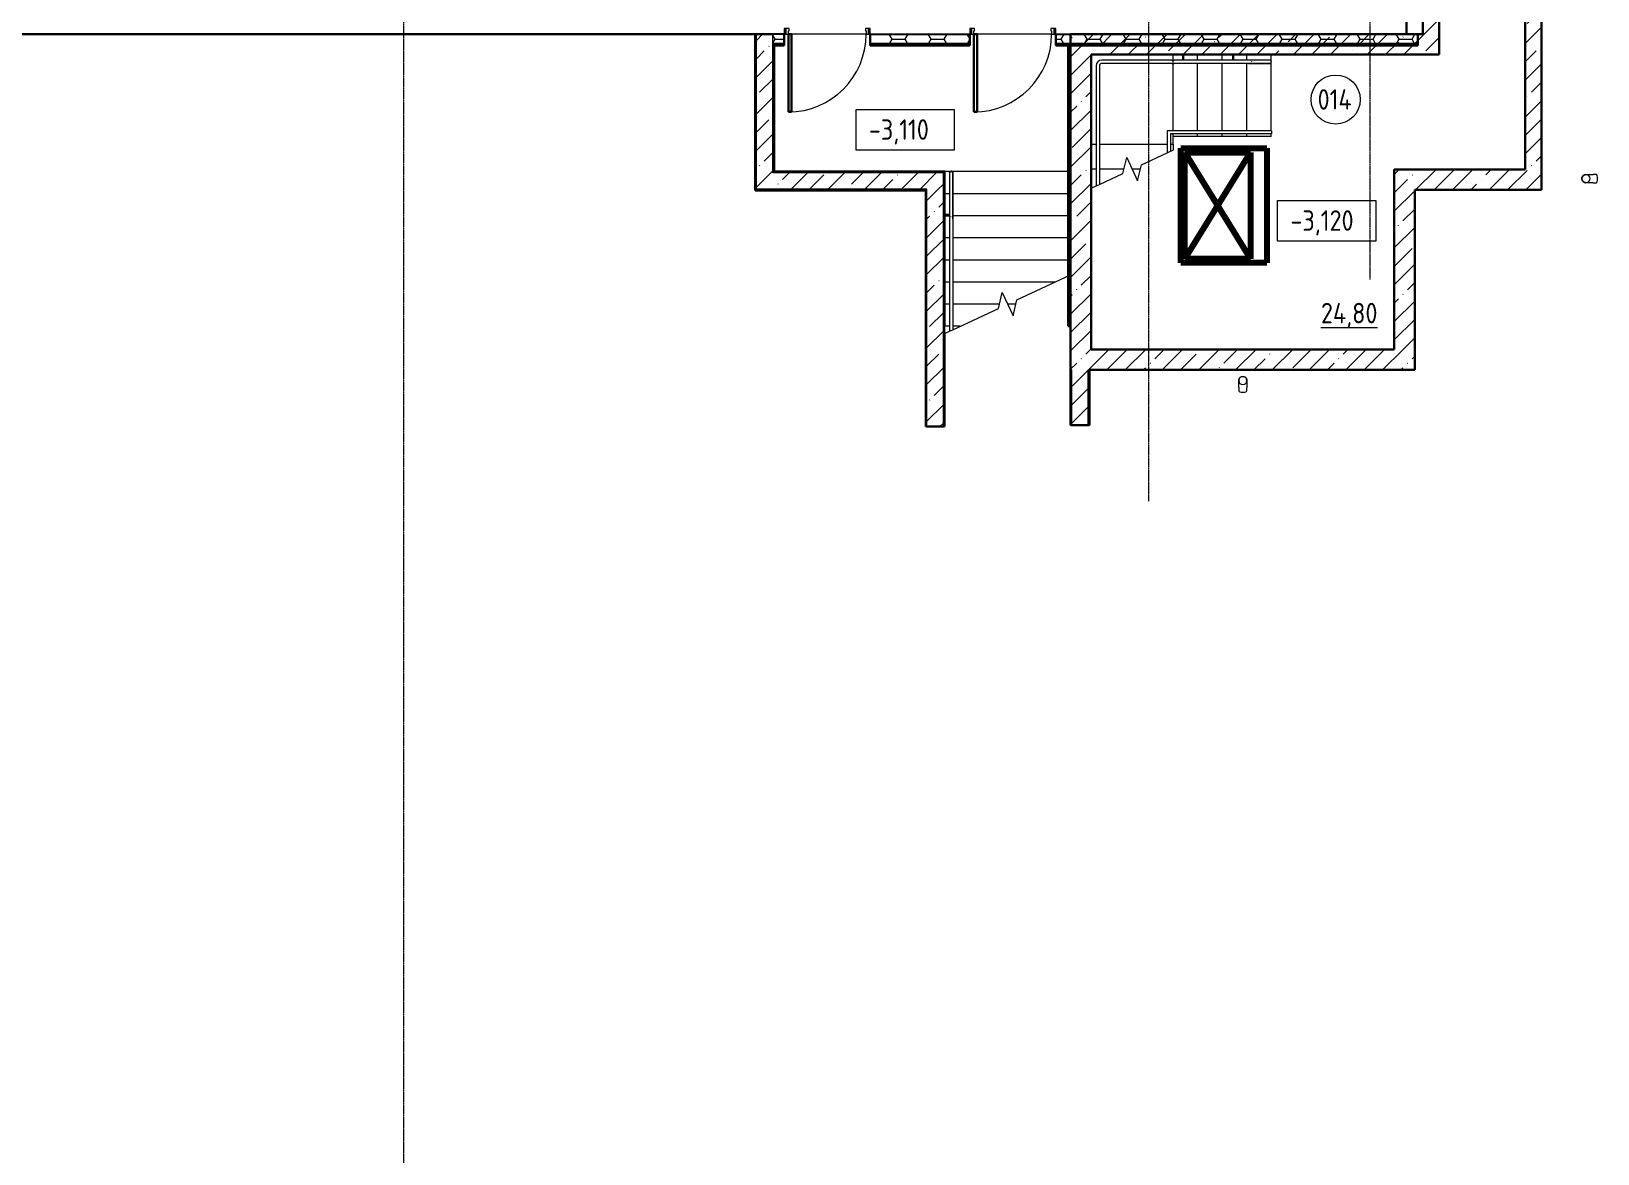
# Model space of a CAD drawing. Header units: millimetres. Extents: x -695119 to 412940, y -249585 to 622758.
# Drawn here: x -297685 to -278554, y 532895 to 546611 of the extents above; entities that cross this region are included whole.
import ezdxf

# ---------------------------------------------------------------- set-up
doc = ezdxf.new("R2010")
doc.units = ezdxf.units.MM
doc.linetypes.add('ADSK_Линия сетки', pattern=[25, 20, -2.5, 0, -2.5])
for name, color, linetype, lineweight in [('Балясины', 7, 'Continuous', 9), ('Двери', 8, 'Continuous', 9), ('Каркас_Импост', 8, 'Continuous', 9), ('Лестницы', 8, 'Continuous', 9), ('Линии', 7, 'Continuous', 9), ('Марки помещений', 8, 'Continuous', 20), ('Монтажный зазор', 8, 'Continuous', 9), ('Обобщенные модели', 8, 'Continuous', 18), ('Ограждение', 8, 'Continuous', 9), ('Оси', 252, 'Continuous', 9), ('Панель', 252, 'Continuous', 30), ('Перекрытия', 7, 'Continuous', 18), ('Поручни', 8, 'Continuous', 9), ('Стены разрез', 7, 'Continuous', 30), ('Стены штриховка', 7, 'Continuous', 9), ('Текстовые примечания', 7, 'Continuous', 9), ('Утолщенные линии', 7, 'Continuous', 80)]:
    doc.layers.add(name, color=color, linetype=linetype, lineweight=lineweight)
doc.layers.add('Стены', color=194, linetype='Continuous')
doc.styles.add('GOST Common_2', font='', dxfattribs={"width": 0.9, "height": 250})
doc.styles.get('GOST Common_2').set_extended_font_data('GOST type B')
pattern_1 = [(45, (-308602.84, 531665.36), (-224.5064, 224.5064), []), (45, (-308378.34, 531665.36), (-224.5064, 224.5064), [396.875, -79.375, 3.353, -76.022])]
pattern_2 = [(45, (-308602.84, 531665.36), (-235.7317, 235.7317), []), (45, (-308445.7, 531665.36), (-235.7317, 235.7317), [])]
pattern_3 = [(0, (-308602.84, 531665.36), (406.4, 101.6), [33.528, -271.272, 33.528, -271.272, -1625.6]), (0, (-308602.84, 531665.36), (406.4, 101.6), [-609.6, 33.528, -576.072, 33.528, -271.272, -711.2]), (0, (-308602.84, 531665.36), (406.4, 101.6), [-1524, 33.528, -169.672, 33.528, -474.472]), (120, (-308450.44, 531716.16), (-291.18818, 301.15272), [33.528, -271.272, 33.528, -271.272, -1625.6]), (120, (-308450.44, 531716.16), (-291.18818, 301.15272), [-609.6, 33.528, -576.072, 33.528, -271.272, -711.2]), (120, (-308450.44, 531716.16), (-291.18818, 301.15272), [-1524, 33.528, -169.672, 33.528, -474.472]), (240, (-308399.64, 531919.36), (-115.21182, -402.75272), [33.528, -271.272, 33.528, -271.272, -1625.6]), (240, (-308399.64, 531919.36), (-115.21182, -402.75272), [-609.6, 33.528, -576.072, 33.528, -271.272, -711.2]), (240, (-308399.64, 531919.36), (-115.21182, -402.75272), [-1524, 33.528, -169.672, 33.528, -474.472])]

# ---------------------------------------------------------------- blocks, each defined once
blk = doc.blocks.new('AC_Дверь_Однопольная_Стальная - Ш_1050х2200h _ Подвал_ Л-1450125-План подвала смеж')
at = {"layer": 'Каркас_Импост'}
for p, q in [((-475, 225), (-505, 225)), ((-505, 225), (-505, 155)), ((-475, 185), (-475, 225)), ((505, 225), (475, 225)), ((475, 225), (475, 185)), ((505, 155), (505, 225)), ((-505, 155), (-465, 155)), ((-465, 185), (-475, 185)), ((-465, 155), (-465, 185)), ((475, 185), (465, 185)), ((465, 185), (465, 155)), ((465, 155), (505, 155))]:
    blk.add_line(p, q, dxfattribs=at)
at = {"layer": 'Монтажный зазор'}
for p, q in [((-505, 225), (-525, 225)), ((-525, 225), (-525, 155)), ((-505, 155), (-505, 225)), ((525, 225), (505, 225)), ((505, 225), (505, 155)), ((525, 155), (525, 225)), ((-525, 155), (-505, 155)), ((505, 155), (525, 155))]:
    blk.add_line(p, q, dxfattribs=at)
at = {"layer": 'Панель'}
for p, q in [((475, 1175), (435, 1175)), ((435, 1175), (435, 225)), ((475, 225), (475, 1175)), ((435, 225), (475, 225))]:
    blk.add_line(p, q, dxfattribs=at)
at = {"layer": 'Панель', "lineweight": 9}
blk.add_arc((475, 225), 950, 90, 180, dxfattribs=at)
blk = doc.blocks.new('Ограждение - Ограждение-3880940-План подвала смеж')
at = {"layer": 'Поручни'}
for p, q in [((24792, 13731), (24792, 13558)), ((24862, 13731), (24792, 13731)), ((24832, 13691), (24832, 13558)), ((24862, 13691), (24832, 13691)), ((26063, 13731), (24862, 13731)), ((26063, 13691), (24862, 13691)), ((26063, 13731), (26063, 13691)), ((24792, 13558), (24792, 13461)), ((24792, 13461), (24832, 13479)), ((24792, 13461), (24832, 13479)), ((24832, 13558), (24832, 13479))]:
    blk.add_line(p, q, dxfattribs=at)
blk = doc.blocks.new('Тип перил - Перила_Внутренний_-3880958-План подвала смеж')
at = {"layer": 'Ограждение'}
for p, q in [((26062, 14593), (25784, 14593)), ((25784, 14553), (26062, 14553)), ((25825, 14571), (25825, 14575))]:
    blk.add_line(p, q, dxfattribs=at)
at = {"layer": 'Ограждение', "flags": 128}
blk.add_lwpolyline([(26062, 14575), (26062, 14573), (26062, 14571)], dxfattribs=at)
blk = doc.blocks.new('Тип перил - Перила_Внутренний_-V17-План подвала смеж')
at = {"layer": 'Ограждение'}
for p, q in [((24849, 14593), (23993, 14593)), ((24849, 14553), (23993, 14553)), ((24849, 14593), (24874, 14593)), ((24849, 14553), (24874, 14553)), ((26062, 14593), (24874, 14593)), ((26062, 14553), (24874, 14553)), ((26062, 14553), (26062, 14593)), ((23923, 14523), (23923, 13873)), ((23963, 14523), (23963, 13873)), ((23923, 13873), (23923, 13849)), ((23923, 13849), (23923, 13055)), ((23963, 13873), (23963, 13849)), ((23963, 13849), (23963, 13074)), ((23923, 13055), (23963, 13074))]:
    blk.add_line(p, q, dxfattribs=at)
for radius in [70, 30]:
    blk.add_arc((23993, 14523), radius, 90, 180, dxfattribs=at)
blk = doc.blocks.new('Тип перил - Перила_Внутренний_-3880969-План подвала смеж')
at = {"layer": 'Ограждение'}
for p, q in [((24849, 14593), (24874, 14593)), ((24849, 14553), (24874, 14553)), ((23923, 13873), (23923, 13849)), ((23963, 13873), (23963, 13849))]:
    blk.add_line(p, q, dxfattribs=at)
blk = doc.blocks.new('ADSK_Ограждение_Опоры_Г_образная - D15 высота60 консоль80-V8-План подвала смеж')
at = {"layer": 'Ограждение'}
for p, q in [((-7.5, 80), (-7.5, 20)), ((0, 80), (-7.5, 80)), ((7.5, 80), (0, 80)), ((7.5, 20), (7.5, 80))]:
    blk.add_line(p, q, dxfattribs=at)
blk = doc.blocks.new('Тип перил - Перила_Внутренний_-3887067-План подвала смеж')
at = {"layer": 'Ограждение'}
for p, q in [((22132, 13230), (22132, 12648)), ((22172, 12648), (22172, 13230)), ((22154, 12680), (22150, 12680))]:
    blk.add_line(p, q, dxfattribs=at)
at = {"layer": 'Ограждение', "flags": 128}
blk.add_lwpolyline([(22150, 13230), (22152, 13230), (22154, 13230)], dxfattribs=at)
blk = doc.blocks.new('Тип перил - D40-V18-План подвала смеж')
at = {"layer": 'Ограждение', "flags": 128}
for points in [[(22132, 13220), (22132, 13222), (22132, 13223), (22133, 13224), (22133, 13225), (22134, 13226), (22134, 13227), (22135, 13228), (22135, 13229), (22136, 13230), (22136, 13231), (22137, 13231), (22138, 13232), (22138, 13232), (22139, 13233), (22140, 13234), (22140, 13234), (22141, 13234), (22141, 13235), (22142, 13235), (22143, 13235), (22143, 13236), (22144, 13236), (22144, 13236), (22145, 13236), (22145, 13237), (22146, 13237), (22147, 13237), (22147, 13237), (22148, 13237), (22148, 13237), (22149, 13237), (22149, 13238), (22150, 13238), (22150, 13238), (22151, 13238), (22151, 13238), (22152, 13238), (22152, 13238)], [(22172, 13220), (22171, 13222), (22171, 13223), (22171, 13224), (22170, 13225), (22170, 13226), (22169, 13227), (22169, 13228), (22168, 13229), (22168, 13230), (22167, 13231), (22167, 13231), (22166, 13232), (22165, 13232), (22165, 13233), (22164, 13234), (22163, 13234), (22163, 13234), (22162, 13235), (22162, 13235), (22161, 13235), (22160, 13236), (22160, 13236), (22159, 13236), (22159, 13236), (22158, 13237), (22158, 13237), (22157, 13237), (22157, 13237), (22156, 13237), (22155, 13237), (22155, 13237), (22154, 13238), (22154, 13238), (22153, 13238), (22153, 13238), (22152, 13238), (22152, 13238), (22152, 13238)]]:
    blk.add_lwpolyline(points, dxfattribs=at)
blk = doc.blocks.new('Тип перил - Перила_Внутренний_-V19-План подвала смеж')
at = {"layer": 'Ограждение'}
for p, q in [((22172, 13230), (22132, 13230)), ((22132, 13230), (22132, 11279)), ((22172, 13230), (22172, 11298)), ((22132, 11279), (22172, 11298))]:
    blk.add_line(p, q, dxfattribs=at)
blk = doc.blocks.new('ADSK_Ограждение_Опоры_Г_образная - D15 высота60 консоль80-16089-План подвала смеж')
at = {"layer": 'Ограждение'}
for p, q in [((-7.5, 80), (-7.5, 20)), ((7.5, 20), (7.5, 80))]:
    blk.add_line(p, q, dxfattribs=at)
blk = doc.blocks.new('Поворот - Тип-1236195-План подвала смеж')
at = {"layer": 'Обобщенные модели'}
for p, q in [((127, 50), (86, 50)), ((86, -50), (127, -50))]:
    blk.add_line(p, q, dxfattribs=at)
at = {"layer": 'Обобщенные модели', "flags": 128}
for points in [[(-50, 0), (-50, 2), (-50, 4), (-50, 6), (-49, 8), (-49, 10), (-49, 12), (-48, 14), (-47, 16), (-47, 18), (-46, 19), (-45, 21), (-44, 23), (-43, 25), (-42, 27), (-41, 28), (-40, 30), (-39, 31), (-38, 33), (-36, 34), (-35, 36), (-33, 37), (-32, 39), (-30, 40), (-29, 41), (-27, 42), (-25, 43), (-24, 44), (-22, 45), (-20, 46), (-18, 47), (-16, 47), (-14, 48), (-12, 48), (-10, 49), (-8, 49), (-7, 50), (-5, 50), (-3, 50), (-1, 50), (0, 50)], [(0, -50), (-2, -50), (-4, -50), (-6, -50), (-8, -49), (-10, -49), (-12, -49), (-14, -48), (-16, -47), (-18, -47), (-19, -46), (-21, -45), (-23, -44), (-25, -43), (-27, -42), (-28, -41), (-30, -40), (-31, -39), (-33, -38), (-34, -36), (-36, -35), (-37, -33), (-39, -32), (-40, -30), (-41, -29), (-42, -27), (-43, -25), (-44, -24), (-45, -22), (-46, -20), (-47, -18), (-47, -16), (-48, -14), (-48, -12), (-49, -10), (-49, -8), (-50, -7), (-50, -5), (-50, -3), (-50, -1), (-50, 0)], [(0, 50), (0, 50), (0, 50), (1, 50), (2, 50), (2, 50), (4, 50), (5, 50), (6, 50), (8, 50), (10, 50), (12, 50), (14, 50), (17, 50), (19, 50), (22, 50), (25, 50), (28, 50), (31, 50), (34, 50), (38, 50), (42, 50), (45, 50), (49, 50), (53, 50), (57, 50), (62, 50), (66, 50), (71, 50), (75, 50), (80, 50), (84, 50), (86, 50)], [(86, -50), (82, -50), (77, -50), (72, -50), (68, -50), (64, -50), (59, -50), (55, -50), (51, -50), (47, -50), (43, -50), (39, -50), (36, -50), (32, -50), (29, -50), (26, -50), (23, -50), (20, -50), (18, -50), (15, -50), (13, -50), (11, -50), (9, -50), (7, -50), (5, -50), (4, -50), (3, -50), (2, -50), (1, -50), (1, -50), (0, -50), (0, -50), (0, -50)]]:
    blk.add_lwpolyline(points, dxfattribs=at)
at = {"layer": 'Обобщенные модели'}
for start, end in [(0, 180), (180, 360)]:
    blk.add_arc((0, 0), 50, start, end, dxfattribs=at)
for start_param, end_param in [(4.712389, 6.283185), (3.141593, 4.712389)]:
    blk.add_ellipse((127, 0), major_axis=(0, 50), ratio=0.309017, start_param=start_param, end_param=end_param, dxfattribs=at)
blk = doc.blocks.new('ADSK_Марка_Помещение_ОдноЗначение1 - Номер 2-461912-План подвала смеж')
at = {"layer": 'Марки помещений'}
blk.add_circle((0, 0), 3, dxfattribs=at)

msp = doc.modelspace()

# ---------------------------------------------------------------- hatches: boundary and pattern name
at = {"layer": 'Стены разрез', "lineweight": 9}
h = msp.add_hatch(dxfattribs=at)
h.set_pattern_fill('FP_1', color=256, style=0, pattern_type=2)
h.set_pattern_definition(pattern_1)
h.paths.add_polyline_path([(-279238.82, 544922.625), (-279238.82, 554861.949), (-279438.82, 554861.949), (-279438.82, 544922.625)])
h = msp.add_hatch(dxfattribs=at)
h.set_pattern_fill('FP_1', color=256, style=0, pattern_type=2)
h.set_pattern_definition(pattern_1)
h.paths.add_polyline_path([(-280688.82, 546325.625), (-280488.82, 546325.625), (-280488.82, 552600.625), (-280688.82, 552600.625), (-280688.82, 546575.625)])
h = msp.add_hatch(dxfattribs=at)
h.set_pattern_fill('FP_2', color=256, style=0, pattern_type=2)
h.set_pattern_definition(pattern_2)
h.paths.add_polyline_path([(-288843.82, 544680.625), (-288828.82, 544680.625), (-288828.82, 546575.625), (-288843.82, 546575.625), (-288843.82, 544895.625)])
h = msp.add_hatch(dxfattribs=at)
h.set_pattern_fill('FP_1', color=256, style=0, pattern_type=2)
h.set_pattern_definition(pattern_1)
h.paths.add_polyline_path([(-288628.82, 544880.625), (-288628.82, 546575.625), (-288828.82, 546575.625), (-288828.82, 544880.625)])
h = msp.add_hatch(dxfattribs=at)
h.set_pattern_fill('FP_4', color=256, style=0, pattern_type=2)
h.set_pattern_definition([(0, (-308602.84, 531665.36), (238.125, 137.482), [158.75, -317.5]), (120, (-308602.84, 531665.36), (-238.1254, 137.4813), [158.75, -317.5]), (60, (-308602.84, 531665.36), (-0.0004, 274.9633), [0, -317.5, 158.75, 0])])
h.paths.add_polyline_path([(-285173.823, 546465.625), (-280748.82, 546465.625), (-280748.82, 546575.625), (-285173.823, 546575.625)])
h.paths.add_polyline_path([(-288613.82, 546465.625), (-288488.82, 546465.625), (-288488.82, 546575.625), (-288628.82, 546575.625), (-288628.82, 546465.625)])
h.paths.add_polyline_path([(-286230.045, 546465.625), (-286223.823, 546465.625), (-286223.823, 546575.625), (-287438.82, 546575.625), (-287438.82, 546465.625)])
h = msp.add_hatch(dxfattribs=at)
h.set_pattern_fill('FP_1', color=256, style=0, pattern_type=2)
h.set_pattern_definition(pattern_1)
h.paths.add_polyline_path([(-284976.061, 542473.625), (-284741.061, 542473.625), (-284741.061, 546575.625), (-284991.061, 546575.625), (-284991.061, 542473.625)])
h = msp.add_hatch(dxfattribs=at)
h.set_pattern_fill('FP_1', color=256, style=0, pattern_type=2)
h.set_pattern_definition(pattern_1)
h.paths.add_polyline_path([(-280688.82, 546325.625), (-280688.82, 546575.625), (-284741.061, 546575.625), (-284741.061, 546325.625), (-280881.707, 546325.625)])
h = msp.add_hatch(dxfattribs=at)
h.set_pattern_fill('FP_5', color=256, style=0, pattern_type=2)
h.set_pattern_definition(pattern_3)
h.paths.add_polyline_path([(-285173.823, 546450.625), (-280748.82, 546450.625), (-280748.82, 546465.625), (-285173.823, 546465.625)])
h.paths.add_polyline_path([(-288628.82, 546450.625), (-288488.82, 546450.625), (-288488.82, 546465.625), (-288628.82, 546465.625)])
h.paths.add_polyline_path([(-287438.82, 546450.625), (-286223.823, 546450.625), (-286223.823, 546465.625), (-287438.82, 546465.625)])
h = msp.add_hatch(dxfattribs=at)
h.set_pattern_fill('FP_2', color=256, style=0, pattern_type=2)
h.set_pattern_definition(pattern_2)
h.paths.add_polyline_path([(-288628.82, 546435.625), (-288488.82, 546435.625), (-288488.82, 546450.625), (-288628.82, 546450.625)])
h.paths.add_polyline_path([(-280881.707, 546435.625), (-280748.82, 546435.625), (-280748.82, 546450.625), (-285173.823, 546450.625), (-285173.823, 546435.625), (-281773.096, 546435.625)])
h.paths.add_polyline_path([(-286230.045, 546435.625), (-286223.823, 546435.625), (-286223.823, 546450.625), (-287438.82, 546450.625), (-287438.82, 546435.625)])
h = msp.add_hatch(dxfattribs=at)
h.set_pattern_fill('FP_2', color=256, style=0, pattern_type=2)
h.set_pattern_definition(pattern_2)
h.paths.add_polyline_path([(-288628.82, 544895.625), (-288613.82, 544895.625), (-288613.82, 546435.625), (-288628.82, 546435.625)])
h = msp.add_hatch(dxfattribs=at)
h.set_pattern_fill('FP_2', color=256, style=0, pattern_type=2)
h.set_pattern_definition(pattern_2)
h.paths.add_polyline_path([(-285021.061, 543005.625), (-285001.061, 543005.625), (-285001.061, 546435.625), (-285021.061, 546435.625), (-285021.061, 544553.701)])
h = msp.add_hatch(dxfattribs=at)
h.set_pattern_fill('FP_5', color=256, style=0, pattern_type=2)
h.set_pattern_definition(pattern_3)
h.paths.add_polyline_path([(-284991.061, 543005.625), (-284991.061, 546435.625), (-285001.061, 546435.625), (-285001.061, 543005.625)])
h = msp.add_hatch(dxfattribs=at)
h.set_pattern_fill('FP_1', color=256, style=0, pattern_type=2)
h.set_pattern_definition(pattern_1)
h.paths.add_polyline_path([(-287121.435, 544680.625), (-286546.061, 544680.625), (-286546.061, 544880.625), (-288828.82, 544880.625), (-288828.82, 544680.625), (-288012.825, 544680.625)])
h = msp.add_hatch(dxfattribs=at)
h.set_pattern_fill('FP_2', color=256, style=0, pattern_type=2)
h.set_pattern_definition(pattern_2)
h.paths.add_polyline_path([(-286546.061, 544880.625), (-286531.061, 544880.625), (-286531.061, 544895.625), (-288628.82, 544895.625), (-288628.82, 544880.625), (-286675.74, 544880.625)])
h = msp.add_hatch(dxfattribs=at)
h.set_pattern_fill('FP_2', color=256, style=0, pattern_type=2)
h.set_pattern_definition(pattern_2)
h.paths.add_polyline_path([(-286546.061, 541780.625), (-286531.061, 541780.625), (-286531.061, 544880.625), (-286546.061, 544880.625), (-286546.061, 542059.718)])
h = msp.add_hatch(dxfattribs=at)
h.set_pattern_fill('FP_1', color=256, style=0, pattern_type=2)
h.set_pattern_definition(pattern_1)
h.paths.add_polyline_path([(-280788.82, 542723.625), (-280788.82, 544922.625), (-281038.82, 544922.625), (-281038.82, 542723.625)])
h = msp.add_hatch(dxfattribs=at)
h.set_pattern_fill('FP_1', color=256, style=0, pattern_type=2)
h.set_pattern_definition(pattern_1)
h.paths.add_polyline_path([(-279238.82, 544672.625), (-279238.82, 544922.625), (-280788.82, 544922.625), (-280788.82, 544672.625)])
h = msp.add_hatch(dxfattribs=at)
h.set_pattern_fill('FP_2', color=256, style=0, pattern_type=2)
h.set_pattern_definition(pattern_2)
h.paths.add_polyline_path([(-286746.061, 544665.625), (-286746.061, 544680.625), (-288843.82, 544680.625), (-288843.82, 544665.625), (-286761.061, 544665.625)])
h = msp.add_hatch(dxfattribs=at)
h.set_pattern_fill('FP_2', color=256, style=0, pattern_type=2)
h.set_pattern_definition(pattern_2)
h.paths.add_polyline_path([(-286746.061, 541780.625), (-286746.061, 544665.625), (-286761.061, 544665.625), (-286761.061, 541780.625)])
h = msp.add_hatch(dxfattribs=at)
h.set_pattern_fill('FP_1', color=256, style=0, pattern_type=2)
h.set_pattern_definition(pattern_1)
h.paths.add_polyline_path([(-286546.061, 541780.625), (-286546.061, 544680.625), (-286746.061, 544680.625), (-286746.061, 541780.625)])
h = msp.add_hatch(dxfattribs=at)
h.set_pattern_fill('FP_1', color=256, style=0, pattern_type=2)
h.set_pattern_definition(pattern_1)
h.paths.add_polyline_path([(-280788.82, 542473.625), (-280788.82, 542723.625), (-284741.061, 542723.625), (-284741.061, 542473.625), (-282664.486, 542473.625)])
h = msp.add_hatch(dxfattribs=at)
h.set_pattern_fill('FP_2', color=256, style=0, pattern_type=2)
h.set_pattern_definition(pattern_2)
h.paths.add_polyline_path([(-284976.061, 541795.625), (-284976.061, 542473.625), (-284991.061, 542473.625), (-284991.061, 541795.625)])
h = msp.add_hatch(dxfattribs=at)
h.set_pattern_fill('FP_1', color=256, style=0, pattern_type=2)
h.set_pattern_definition(pattern_1)
h.paths.add_polyline_path([(-284976.061, 541795.625), (-284776.061, 541795.625), (-284776.061, 542473.625), (-284976.061, 542473.625), (-284976.061, 542059.718)])
h = msp.add_hatch(dxfattribs=at)
h.set_pattern_fill('FP_2', color=256, style=0, pattern_type=2)
h.set_pattern_definition(pattern_2)
h.paths.add_polyline_path([(-284776.061, 541795.625), (-284761.061, 541795.625), (-284761.061, 542473.625), (-284776.061, 542473.625), (-284776.061, 542059.718)])

# ---------------------------------------------------------------- linework, layer by layer
at = {"layer": 'Лестницы'}
for p, q in [((-284740.58, 546325.625), (-284740.58, 545225.625)), ((-283740.58, 545396.025), (-283740.58, 546325.625)), ((-283740.58, 545396.025), (-283740.58, 546325.625)), ((-283440.58, 546258.625), (-283440.58, 546325.625)), ((-283440.58, 546258.625), (-283440.58, 546325.625)), ((-283440.58, 545396.025), (-283440.58, 546218.625)), ((-283440.58, 545396.025), (-283440.58, 546218.625)), ((-283140.58, 546258.625), (-283140.58, 546325.625)), ((-283140.58, 546258.625), (-283140.58, 546325.625)), ((-283140.58, 545396.025), (-283140.58, 546218.625)), ((-283140.58, 545396.025), (-283140.58, 546218.625)), ((-282840.58, 546258.625), (-282840.58, 546325.625)), ((-282840.58, 546258.625), (-282840.58, 546325.625)), ((-282840.58, 545396.025), (-282840.58, 546218.625)), ((-282840.58, 545396.025), (-282840.58, 546218.625)), ((-282540.58, 546258.625), (-282540.58, 546325.625)), ((-282540.58, 546258.625), (-282540.58, 546325.625)), ((-282540.58, 545396.025), (-282540.58, 546218.625)), ((-282540.58, 545396.025), (-282540.58, 546218.625)), ((-283740.58, 545325.625), (-283740.58, 545356.025)), ((-283740.58, 545325.625), (-283740.58, 545356.025)), ((-283740.58, 545225.625), (-283740.58, 545325.625)), ((-283440.58, 545325.625), (-283740.58, 545325.625)), ((-283440.58, 545325.625), (-283440.58, 545356.025)), ((-283440.58, 545325.625), (-283440.58, 545356.025)), ((-283140.58, 545325.625), (-283440.58, 545325.625)), ((-283140.58, 545325.625), (-283140.58, 545356.025)), ((-283140.58, 545325.625), (-283140.58, 545356.025)), ((-282840.58, 545325.625), (-283140.58, 545325.625)), ((-282840.58, 545325.625), (-282840.58, 545356.025)), ((-282840.58, 545325.625), (-282840.58, 545356.025)), ((-282540.58, 545325.625), (-282840.58, 545325.625)), ((-282540.58, 545325.625), (-282540.58, 545356.025)), ((-282540.58, 545325.625), (-282540.58, 545356.025)), ((-284679.82, 545225.625), (-284740.58, 545225.625)), ((-284740.58, 545225.625), (-284740.58, 544925.625)), ((-284679.82, 545225.625), (-284740.58, 545225.625)), ((-283810.98, 545225.625), (-284639.82, 545225.625)), ((-283810.98, 545225.625), (-284639.82, 545225.625)), ((-284353.868, 544872.798), (-284306.614, 545067.236)), ((-284306.614, 545067.236), (-284174.546, 544784.014)), ((-284127.291, 544978.452), (-283810.98, 545125.951)), ((-283740.58, 545225.625), (-283770.98, 545225.625)), ((-283740.58, 545225.625), (-283770.98, 545225.625)), ((-283770.98, 545144.603), (-283740.58, 545158.779)), ((-283740.58, 545225.625), (-283740.58, 545158.779)), ((-286471.061, 544895.625), (-286531.061, 544895.625)), ((-286471.061, 544895.625), (-286531.061, 544895.625)), ((-285021.061, 544895.625), (-286431.061, 544895.625)), ((-285021.061, 544895.625), (-286431.061, 544895.625)), ((-284740.58, 544925.625), (-284740.58, 544692.471)), ((-284679.82, 544925.625), (-284740.58, 544925.625)), ((-284679.82, 544925.625), (-284740.58, 544925.625)), ((-284341.03, 544925.625), (-284639.82, 544925.625)), ((-284341.03, 544925.625), (-284639.82, 544925.625)), ((-284639.82, 544739.456), (-284353.868, 544872.798)), ((-284140.13, 544925.625), (-284240.58, 544925.625)), ((-284140.13, 544925.625), (-284240.58, 544925.625)), ((-284174.546, 544784.014), (-284127.291, 544978.452)), ((-284740.58, 544692.471), (-284679.82, 544720.804)), ((-286471.061, 544625.625), (-286531.061, 544625.625)), ((-286471.061, 544625.625), (-286531.061, 544625.625)), ((-285021.061, 544625.625), (-286431.061, 544625.625)), ((-285021.061, 544625.625), (-286431.061, 544625.625)), ((-286471.061, 544355.625), (-286531.061, 544355.625)), ((-286471.061, 544355.625), (-286531.061, 544355.625)), ((-285021.061, 544355.625), (-286431.061, 544355.625)), ((-285021.061, 544355.625), (-286431.061, 544355.625)), ((-286471.061, 544085.625), (-286531.061, 544085.625)), ((-286471.061, 544085.625), (-286531.061, 544085.625)), ((-285021.061, 544085.625), (-286431.061, 544085.625)), ((-285021.061, 544085.625), (-286431.061, 544085.625)), ((-286471.061, 543815.625), (-286531.061, 543815.625)), ((-286471.061, 543815.625), (-286531.061, 543815.625)), ((-285021.061, 543815.625), (-286431.061, 543815.625)), ((-285021.061, 543815.625), (-286431.061, 543815.625)), ((-286471.061, 543545.625), (-286531.061, 543545.625)), ((-286471.061, 543545.625), (-286531.061, 543545.625)), ((-285182.044, 543545.625), (-286431.061, 543545.625)), ((-285182.044, 543545.625), (-286431.061, 543545.625)), ((-285647.772, 543328.452), (-284991.061, 543634.682)), ((-285874.349, 543222.798), (-285827.095, 543417.236)), ((-285827.095, 543417.236), (-285695.027, 543134.014)), ((-285695.027, 543134.014), (-285647.772, 543328.452)), ((-286471.061, 543275.625), (-286531.061, 543275.625)), ((-286471.061, 543275.625), (-286531.061, 543275.625)), ((-285861.51, 543275.625), (-286431.061, 543275.625)), ((-285861.51, 543275.625), (-286431.061, 543275.625)), ((-286431.061, 542963.199), (-285874.349, 543222.798)), ((-285660.611, 543275.625), (-285761.061, 543275.625)), ((-285660.611, 543275.625), (-285761.061, 543275.625)), ((-286531.061, 543005.625), (-286531.061, 542916.568)), ((-286471.061, 543005.625), (-286531.061, 543005.625)), ((-286471.061, 543005.625), (-286531.061, 543005.625)), ((-286531.061, 542916.568), (-286471.061, 542944.546)), ((-286340.078, 543005.625), (-286431.061, 543005.625)), ((-286340.078, 543005.625), (-286431.061, 543005.625))]:
    msp.add_line(p, q, dxfattribs=at)
at = {"layer": 'Линии'}
for p, q in [((-287612.563, 545656.277), (-286412.563, 545656.277)), ((-287612.563, 545156.277), (-287612.563, 545656.277)), ((-286412.563, 545656.277), (-286412.563, 545156.277)), ((-286412.563, 545156.277), (-287612.563, 545156.277)), ((-282464.211, 544544.718), (-281264.211, 544544.718)), ((-282464.211, 544044.718), (-282464.211, 544544.718)), ((-281264.211, 544544.718), (-281264.211, 544044.718)), ((-281264.211, 544044.718), (-282464.211, 544044.718))]:
    msp.add_line(p, q, dxfattribs=at)
at = {"layer": 'Оси', "linetype": 'ADSK_Линия сетки'}
for p, q in [((-293138.82, 565399.361), (-293138.82, 499129.94)), ((-284038.82, 565399.361), (-284038.82, 540867.082)), ((-281338.82, 565399.361), (-281338.82, 543579.207))]:
    msp.add_line(p, q, dxfattribs=at)
at = {"layer": 'Перекрытия', "color": 49, "true_color": 0x464646}
for p, q in [((-287488.82, 546575.625), (-288398.82, 546575.625)), ((-285223.823, 546575.625), (-286133.823, 546575.625))]:
    msp.add_line(p, q, dxfattribs=at)
at = {"layer": 'Стены'}
for p, q in [((-288488.82, 546575.625), (-288628.82, 546575.625)), ((-287438.82, 546575.625), (-286223.823, 546575.625)), ((-285173.823, 546575.625), (-284991.061, 546575.625))]:
    msp.add_line(p, q, dxfattribs=at)
at = {"layer": 'Стены разрез'}
for p, q in [((-279238.82, 544672.625), (-279238.82, 554861.949)), ((-279438.82, 554661.949), (-279438.82, 544922.625)), ((-280888.82, 546575.625), (-280888.82, 553020.625)), ((-280488.82, 546325.625), (-280488.82, 552850.625)), ((-280688.82, 552600.625), (-280688.82, 546575.625)), ((-304638.82, 546575.625), (-288628.82, 546575.625)), ((-288843.82, 546575.625), (-288843.82, 544665.625)), ((-288488.82, 546435.625), (-288488.82, 546575.625)), ((-287438.82, 546575.625), (-287438.82, 546435.625)), ((-286223.823, 546435.625), (-286223.823, 546575.625)), ((-285173.823, 546575.625), (-285173.823, 546435.625)), ((-284991.061, 546575.625), (-284991.061, 541795.625)), ((-280688.82, 546575.625), (-284991.061, 546575.625)), ((-280748.82, 546435.625), (-280748.82, 546575.625)), ((-288613.82, 546435.625), (-288488.82, 546435.625)), ((-288613.82, 544895.625), (-288613.82, 546435.625)), ((-287438.82, 546435.625), (-286223.823, 546435.625)), ((-285173.823, 546435.625), (-280748.82, 546435.625)), ((-285021.061, 546435.625), (-285021.061, 543005.625)), ((-284741.061, 542723.625), (-284741.061, 546325.625)), ((-284741.061, 546325.625), (-280488.82, 546325.625)), ((-286531.061, 544895.625), (-288613.82, 544895.625)), ((-286531.061, 543005.625), (-286531.061, 544895.625)), ((-281038.82, 544922.625), (-281038.82, 542723.625)), ((-279438.82, 544922.625), (-281038.82, 544922.625)), ((-288843.82, 544665.625), (-286761.061, 544665.625)), ((-286761.061, 544665.625), (-286761.061, 541780.625)), ((-280788.82, 542473.625), (-280788.82, 544672.625)), ((-280788.82, 544672.625), (-279238.82, 544672.625)), ((-285021.061, 543005.625), (-284991.061, 543005.625)), ((-286531.061, 541780.625), (-286531.061, 542916.568)), ((-281038.82, 542723.625), (-284741.061, 542723.625)), ((-284761.061, 542473.625), (-280788.82, 542473.625)), ((-284761.061, 541795.625), (-284761.061, 542473.625)), ((-284991.061, 541795.625), (-284761.061, 541795.625)), ((-286761.061, 541780.625), (-286531.061, 541780.625))]:
    msp.add_line(p, q, dxfattribs=at)
at = {"layer": 'Стены штриховка'}
for p, q in [((-288828.82, 544680.625), (-288828.82, 546575.625)), ((-288628.82, 544880.625), (-288628.82, 546575.625)), ((-288628.82, 546465.625), (-288488.82, 546465.625)), ((-288628.82, 546450.625), (-288488.82, 546450.625)), ((-287438.82, 546465.625), (-286223.823, 546465.625)), ((-287438.82, 546450.625), (-286223.823, 546450.625)), ((-285173.823, 546465.625), (-280748.82, 546465.625)), ((-285173.823, 546450.625), (-280748.82, 546450.625)), ((-285001.061, 546435.625), (-285001.061, 543005.625)), ((-286546.061, 544880.625), (-288628.82, 544880.625)), ((-286546.061, 541780.625), (-286546.061, 544880.625)), ((-286746.061, 544680.625), (-288828.82, 544680.625)), ((-286746.061, 541780.625), (-286746.061, 544680.625)), ((-284991.061, 542473.625), (-284976.061, 542473.625)), ((-284976.061, 541795.625), (-284976.061, 542473.625)), ((-284776.061, 542473.625), (-284761.061, 542473.625)), ((-284776.061, 541795.625), (-284776.061, 542473.625))]:
    msp.add_line(p, q, dxfattribs=at)
at = {"layer": 'Утолщенные линии'}
for p, q in [((-283645.231, 543780.625), (-283645.231, 545180.625)), ((-283645.231, 545180.625), (-282595.231, 545180.625)), ((-283595.231, 543830.625), (-283595.231, 545130.625)), ((-283595.231, 545130.625), (-282795.231, 545130.625)), ((-283595.231, 543830.625), (-282795.231, 545130.625)), ((-283595.231, 545130.625), (-282795.231, 543830.625)), ((-282795.231, 545130.625), (-282795.231, 543830.625)), ((-282595.231, 545180.625), (-282595.231, 543780.625)), ((-282595.231, 543780.625), (-283645.231, 543780.625)), ((-282795.231, 543830.625), (-283595.231, 543830.625))]:
    msp.add_line(p, q, dxfattribs=at)

# ---------------------------------------------------------------- block references
at = {"layer": 'Балясины'}
msp.add_blockref('Ограждение - Ограждение-3880940-План подвала смеж', (-308602.843, 531665.356), dxfattribs=at)
at = {"layer": 'Двери', "rotation": 180}
for p in [(-287963.82, 546800.625), (-285698.823, 546800.625)]:
    msp.add_blockref('AC_Дверь_Однопольная_Стальная - Ш_1050х2200h _ Подвал_ Л-1450125-План подвала смеж', p, dxfattribs=at)
at = {"layer": 'Марки помещений', "xscale": 99.99999999999993, "yscale": 99.99999999999993, "zscale": 99.99999999999993}
msp.add_blockref('ADSK_Марка_Помещение_ОдноЗначение1 - Номер 2-461912-План подвала смеж', (-281754.002, 545775.951), dxfattribs=at)
at = {"layer": 'Обобщенные модели'}
msp.add_blockref('Поворот - Тип-1236195-План подвала смеж', (-278696.82, 544810.625), dxfattribs=at)
at = {"layer": 'Обобщенные модели', "rotation": 269.9999999999999}
msp.add_blockref('Поворот - Тип-1236195-План подвала смеж', (-282888.82, 542343.625), dxfattribs=at)
at = {"layer": 'Ограждение'}
for name, p in [('Тип перил - Перила_Внутренний_-V17-План подвала смеж', (-308602.843, 531665.356)), ('Тип перил - Перила_Внутренний_-3880969-План подвала смеж', (-308602.843, 531665.356)), ('ADSK_Ограждение_Опоры_Г_образная - D15 высота60 консоль80-V8-План подвала смеж', (-283616.619, 546238.625)), ('ADSK_Ограждение_Опоры_Г_образная - D15 высота60 консоль80-V8-План подвала смеж', (-283005.431, 546238.625)), ('Тип перил - Перила_Внутренний_-3880958-План подвала смеж', (-308602.843, 531665.356)), ('Тип перил - Перила_Внутренний_-3887067-План подвала смеж', (-308602.843, 531665.356)), ('Тип перил - Перила_Внутренний_-V19-План подвала смеж', (-308602.843, 531665.356)), ('Тип перил - D40-V18-План подвала смеж', (-308602.843, 531665.356))]:
    msp.add_blockref(name, p, dxfattribs=at)
at = {"layer": 'Ограждение', "rotation": 90.00000000000031}
msp.add_blockref('ADSK_Ограждение_Опоры_Г_образная - D15 высота60 консоль80-16089-План подвала смеж', (-286451.061, 544364.182), dxfattribs=at)

# ---------------------------------------------------------------- texts
at = {"layer": 'Марки помещений', "lineweight": 9, "char_height": 250, "attachment_point": 1, "style": 'GOST Common_2'}
for s, insert, width in [('014', (-281974.959, 545903.676), 548.35425), ('\\L24,80', (-281934.008, 543292.339), 894.68325)]:
    msp.add_mtext(s, dxfattribs=dict(at, insert=insert, width=width))
at = {"layer": 'Текстовые примечания', "char_height": 250, "attachment_point": 1, "style": 'GOST Common_2'}
for s, insert, width in [('-3,110', (-287455.204, 545534.85), 952.40475), ('-3,120', (-282306.851, 544423.291), 1010.12625)]:
    msp.add_mtext(s, dxfattribs=dict(at, insert=insert, width=width))

doc.saveas('drawing.dxf')
